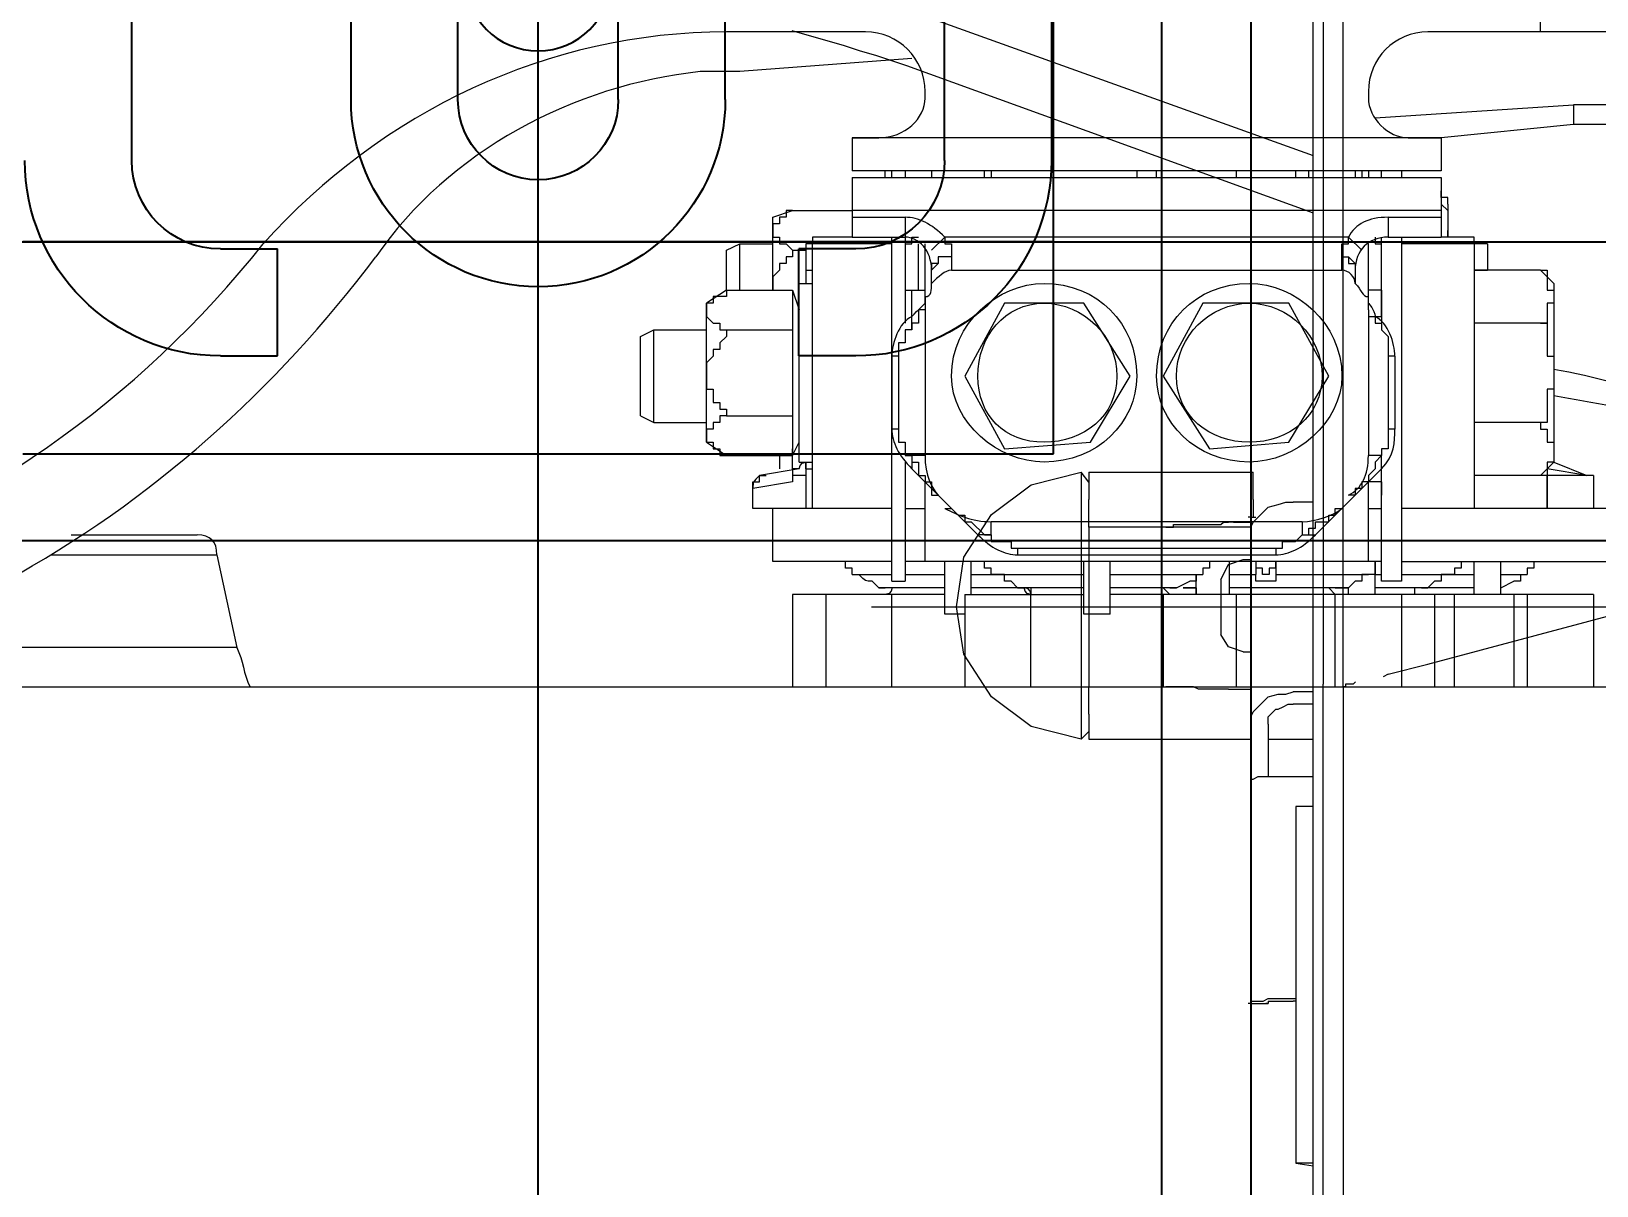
# Model space of a CAD drawing. Header units: millimetres. Extents: x 25083 to 52777, y 24772 to 45779.
# Drawn here: x 38530.2 to 38618, y 33949.8 to 34014.5 of the extents above; entities that cross this region are included whole.
import ezdxf

# ---------------------------------------------------------------- set-up
doc = ezdxf.new("R2010")
doc.units = ezdxf.units.MM
doc.layers.add('小车', color=7, linetype='Continuous')
doc.styles.get("Standard").update_dxf_attribs({"font": ''})
doc.styles.get('Standard').set_extended_font_data('SimSun')
doc.dimstyles.new('ISO-25', dxfattribs={"dimtxt": 2.5, "dimasz": 2.5, "dimexe": 1.25, "dimexo": 0.625, "dimtad": 1, "dimtxsty": 'Standard', "dimcen": 2.5, "dimadec": 0, "dimazin": 0, "dimtfac": 1, "dimtmove": 0, "dimatfit": 3, "dimfxl": 1, "dimarcsym": 0})

# ---------------------------------------------------------------- blocks, each defined once
blk = doc.blocks.new('A$C6E4F4F8B')
for p, q in [((0, 70), (197.2, 70)), ((135.1, 63.918), (135.1, 6.083)), ((157.046, 63.805), (139.673, 63.805)), ((139.673, 57.805), (157.046, 57.805)), ((128.7, 52.832), (128.7, 49.634)), ((134.7, 52.832), (134.7, 49.634)), ((128.7, 49.634), (134.7, 49.634)), ((143.083, 45.5), (157.046, 45.5)), ((143.083, 39.5), (157.046, 39.5)), ((143.083, 30.5), (157.046, 30.5)), ((143.083, 24.5), (157.046, 24.5)), ((128.7, 17.168), (128.7, 20.366)), ((128.7, 20.366), (134.7, 20.366)), ((134.7, 17.168), (134.7, 20.366)), ((139.673, 12.195), (157.046, 12.195))]:
    blk.add_line(p, q)
at = {"color": 1}
for p in [(123.2, 63.918), (133.2, 63.918)]:
    blk.add_line(p, (173.2, 63.918), dxfattribs=at)
at = {"color": 6, "ltscale": 15}
blk.add_line((123.2, 6.083), (123.2, 63.918), dxfattribs=at)
blk.add_circle((149.918, 35), 4.1, dxfattribs=at)
blk.add_circle((149.918, 35), 4.1, dxfattribs=at)
for centre, radius, start, end in [((139.673, 52.832), 10.973, 90, 180), ((139.673, 52.832), 4.973, 90, 180), ((143.083, 35), 4.5, 90, 270), ((139.673, 17.168), 10.973, 180, 270), ((139.673, 17.168), 4.973, 180, 270)]:
    blk.add_arc(centre, radius, start, end)
at = {"ltscale": 15}
blk.add_arc((143.083, 35), 10.5, 90, 270, dxfattribs=at)
blk = doc.blocks.new('*D925')
at = {"color": 0, "lineweight": -2}
for p, q in [((29677.862, 34881.662), (29677.862, 32448.293)), ((40733.017, 34757.645), (40733.017, 32448.293)), ((29680.362, 32449.543), (40730.517, 32449.543))]:
    blk.add_line(p, q, dxfattribs=at)
at = {"color": 0}
for points in [[(29680.362, 32449.96), (29680.362, 32449.127), (29677.862, 32449.543)], [(40730.517, 32449.127), (40730.517, 32449.96), (40733.017, 32449.543)]]:
    blk.add_solid(points, dxfattribs=at)
at = {"layer": 'DEFPOINTS', "color": 0}
for p in [(29677.862, 34882.287), (40733.017, 34758.27), (40733.017, 32449.543)]:
    blk.add_point(p, dxfattribs=at)
at = {"color": 0, "insert": (35205.439, 32451.628), "char_height": 2.5, "attachment_point": 5}
blk.add_mtext('11055,15', dxfattribs=at)
blk = doc.blocks.new('zw$D2F4')
at = {"color": 7, "lineweight": 5}
for points in [[(798.422, 841.871), (798.422, 1145.643)], [(800.65, 949.194), (800.65, 1038.32)], [(805.849, 959.592), (805.849, 950.308)], [(806.963, 958.478), (806.963, 951.422)], [(805.849, 950.308), (800.65, 949.194)], [(813.648, 926.541), (813.276, 925.798)], [(813.648, 926.541), (818.104, 926.541)], [(818.104, 926.541), (818.475, 925.798)], [(813.276, 925.798), (813.276, 922.827)], [(813.276, 925.798), (818.475, 925.798)], [(818.475, 925.798), (818.475, 922.827)], [(812.162, 922.827), (811.419, 921.713)], [(812.533, 922.827), (812.162, 922.827), (812.162, 922.456), (811.791, 922.456), (811.791, 922.084), (811.419, 922.084), (811.419, 921.713)], [(812.162, 922.827), (819.961, 922.827)], [(813.648, 921.713), (813.648, 922.084), (813.276, 922.084), (813.276, 922.456), (812.905, 922.456), (812.905, 922.827), (812.533, 922.827)], [(815.876, 922.827), (815.133, 922.827), (815.133, 922.456), (814.39, 922.456), (814.39, 922.084), (814.019, 922.084), (814.019, 921.713), (813.648, 921.713)], [(818.475, 921.713), (818.104, 921.713), (817.733, 922.084), (817.361, 922.084), (817.361, 922.456), (816.99, 922.456), (816.618, 922.827), (815.876, 922.827)], [(819.589, 922.827), (819.218, 922.827), (818.847, 922.456), (818.847, 922.084), (818.475, 922.084), (818.475, 921.713)], [(820.703, 921.713), (820.332, 921.713), (820.332, 922.456), (819.961, 922.456), (819.961, 922.827), (819.589, 922.827)], [(820.703, 921.713), (819.961, 922.827)], [(832.958, 921.342), (832.958, 923.198)], [(811.419, 921.713), (811.419, 917.999)], [(813.648, 921.713), (813.648, 917.999)], [(818.475, 921.713), (818.475, 917.999)], [(820.703, 921.713), (820.703, 917.999)], [(820.703, 921.713), (822.932, 921.713)], [(822.932, 921.713), (823.303, 920.97)], [(835.186, 913.914), (835.186, 921.713)], [(820.703, 920.97), (823.303, 920.97)], [(823.303, 920.97), (823.303, 919.114)], [(833.701, 911.315), (832.958, 920.97)], [(808.449, 912.429), (808.449, 920.228)], [(808.449, 920.228), (809.563, 920.228)], [(808.449, 920.228), (809.563, 920.228)], [(809.934, 917.999), (809.563, 920.228)], [(809.563, 920.228), (809.934, 920.228), (809.934, 919.856), (810.305, 919.856), (810.305, 919.485)], [(810.677, 917.628), (810.305, 919.856)], [(805.478, 912.429), (805.478, 919.114)], [(805.478, 919.114), (808.449, 919.114)], [(820.703, 919.114), (824.788, 919.114)], [(822.932, 917.999), (822.56, 917.999), (822.56, 918.371), (822.189, 918.371), (822.189, 918.742), (821.817, 918.742), (821.446, 919.114), (821.075, 919.114), (820.703, 919.114)], [(824.046, 919.114), (823.674, 919.114), (823.674, 918.742), (823.303, 918.742), (823.303, 918.371), (822.932, 917.999)], [(825.16, 917.999), (825.16, 918.371), (824.788, 918.371), (824.788, 918.742), (824.417, 918.742), (824.417, 919.114), (824.046, 919.114)], [(824.788, 919.114), (825.16, 917.999)], [(803.621, 917.999), (798.422, 917.999)], [(803.621, 909.458), (803.621, 917.999)], [(810.677, 917.257), (810.305, 917.257), (810.305, 917.999), (809.934, 917.999)], [(810.677, 917.628), (810.677, 917.999), (809.934, 917.999)], [(811.419, 918.742), (810.677, 918.742)], [(810.677, 917.999), (811.791, 917.999)], [(811.419, 917.999), (812.162, 917.628)], [(813.648, 917.999), (811.419, 917.999)], [(818.475, 917.999), (813.648, 917.999)], [(820.703, 917.999), (818.475, 917.999)], [(820.703, 917.999), (819.589, 917.628)], [(822.932, 917.999), (822.932, 917.257)], [(825.16, 917.999), (825.16, 914.657)], [(811.048, 917.257), (808.449, 917.257)], [(810.677, 917.257), (808.449, 917.257)], [(810.677, 917.257), (810.677, 916.885)], [(811.048, 917.257), (810.677, 917.257)], [(810.677, 917.257), (811.048, 917.257)], [(811.048, 917.628), (811.048, 916.885)], [(811.048, 917.628), (821.075, 917.628)], [(821.075, 917.628), (821.075, 916.885)], [(823.303, 917.257), (821.075, 917.257)], [(821.817, 917.257), (821.817, 916.885)], [(823.674, 916.885), (823.303, 916.885), (823.303, 917.257)], [(808.449, 912.429), (808.449, 916.885)], [(808.449, 916.885), (823.303, 916.885)], [(823.303, 912.429), (823.303, 916.885)], [(823.674, 914.657), (823.674, 916.885)], [(803.621, 916.143), (798.422, 916.143)], [(804.735, 914.657), (805.106, 914.657), (805.106, 915.029), (805.478, 915.029)], [(804.735, 914.657), (804.735, 912.429)], [(804.735, 914.657), (804.735, 914.286)], [(823.674, 914.657), (823.674, 911.686)], [(827.016, 914.657), (823.674, 914.657)], [(824.788, 914.657), (824.788, 911.686)], [(825.16, 881.606), (825.16, 914.657)], [(827.016, 914.657), (827.016, 881.606)], [(827.388, 881.606), (827.388, 914.657)], [(829.245, 914.657), (827.388, 914.657)], [(829.245, 914.657), (829.245, 913.172)], [(829.245, 881.606), (829.245, 914.657)], [(803.992, 913.172), (804.364, 913.543)], [(803.992, 909.458), (803.992, 913.172)], [(803.992, 909.458), (803.992, 912.8)], [(827.016, 912.8), (827.388, 912.8)], [(798.422, 912.429), (803.621, 912.429)], [(804.364, 912.429), (804.364, 911.686)], [(804.364, 912.429), (823.674, 912.429)], [(812.905, 912.058), (812.162, 912.058), (812.162, 911.686), (811.419, 911.686), (811.419, 911.315)], [(812.905, 912.058), (812.905, 912.429)], [(816.99, 912.429), (812.905, 912.429)], [(816.99, 912.058), (812.905, 912.058)], [(816.99, 912.058), (816.99, 912.429)], [(818.475, 911.315), (818.475, 911.686), (817.733, 911.686), (817.733, 912.058), (816.99, 912.058)], [(827.016, 912.429), (827.388, 912.429)], [(811.048, 911.686), (804.364, 911.686)], [(804.735, 911.686), (804.735, 909.458)], [(805.478, 884.948), (805.478, 911.686)], [(806.963, 907.601), (810.677, 911.315)], [(808.449, 911.686), (808.449, 910.572)], [(811.419, 911.315), (811.048, 911.315), (811.048, 910.944), (810.305, 910.944), (810.305, 910.572), (809.934, 910.572), (809.934, 910.201), (809.191, 910.201), (809.191, 909.83)], [(811.419, 911.315), (811.048, 911.315), (810.677, 911.315)], [(811.419, 911.315), (811.048, 911.315), (810.677, 911.315)], [(811.419, 910.572), (811.419, 911.315)], [(819.589, 910.572), (819.589, 910.944), (818.847, 910.944), (818.847, 911.315), (818.475, 911.315)], [(818.475, 911.315), (819.218, 911.315)], [(823.674, 911.686), (818.847, 911.686)], [(819.218, 911.315), (820.703, 911.315)], [(820.703, 911.315), (820.703, 910.572)], [(823.303, 911.686), (823.303, 911.315), (823.674, 911.315), (823.674, 910.944)], [(824.788, 911.686), (823.674, 911.686)], [(827.388, 911.686), (827.016, 911.686)], [(805.478, 910.572), (809.934, 910.572)], [(819.589, 910.572), (811.419, 910.572)], [(819.961, 910.572), (823.303, 910.572)], [(820.703, 910.944), (823.303, 910.944)], [(822.56, 909.087), (822.56, 909.83), (822.189, 909.83), (822.189, 910.201), (821.817, 910.201)], [(822.56, 909.087), (822.56, 909.83), (822.189, 909.83), (821.817, 910.201)], [(823.674, 909.458), (822.932, 910.201)], [(827.388, 910.201), (827.016, 910.201)], [(831.473, 910.572), (831.844, 910.572)], [(802.507, 908.344), (802.507, 909.458)], [(802.507, 909.458), (805.478, 909.458)], [(808.449, 909.458), (808.449, 909.087), (808.077, 908.715), (808.077, 908.344), (807.706, 908.344), (807.706, 907.973), (806.963, 907.23), (806.963, 906.859)], [(823.674, 909.458), (823.303, 909.458), (823.303, 909.087), (822.56, 909.087)], [(823.674, 886.805), (823.674, 909.458)], [(803.621, 908.344), (798.422, 908.344)], [(803.621, 908.344), (803.621, 901.66)], [(815.876, 908.344), (811.791, 906.116)], [(819.961, 906.116), (815.876, 908.344)], [(821.817, 909.087), (821.817, 887.177)], [(822.56, 909.087), (821.817, 909.087)], [(803.621, 907.973), (805.478, 907.973)], [(803.992, 901.66), (803.992, 907.973)], [(803.992, 905.002), (803.992, 907.973)], [(804.735, 907.973), (804.735, 901.66)], [(806.963, 906.859), (806.963, 907.601)], [(806.963, 906.859), (806.963, 907.601)], [(804.735, 906.487), (804.735, 906.859), (805.106, 906.859), (805.106, 907.23), (805.478, 907.23)], [(806.963, 906.859), (806.592, 906.859), (806.592, 905.745), (806.22, 905.745), (806.22, 905.373)], [(806.963, 906.859), (807.706, 906.859)], [(807.706, 889.405), (807.706, 906.859)], [(827.388, 906.859), (827.016, 906.859)], [(827.388, 906.859), (827.388, 907.23)], [(803.992, 905.373), (804.364, 905.745)], [(811.791, 906.116), (812.162, 901.288)], [(819.961, 901.66), (819.961, 906.116)], [(803.992, 901.66), (803.992, 905.002)], [(805.849, 905.373), (805.849, 890.89)], [(806.22, 905.373), (805.849, 905.373)], [(806.22, 905.373), (806.22, 890.89)], [(798.422, 904.631), (803.621, 904.631)], [(827.388, 903.516), (827.016, 903.516)], [(802.507, 900.174), (802.507, 901.66)], [(802.507, 901.66), (805.478, 901.66)], [(812.162, 901.288), (815.876, 899.06)], [(815.876, 899.06), (819.961, 901.66)], [(802.507, 900.174), (805.478, 900.174)], [(803.621, 873.065), (803.621, 900.174)], [(803.992, 896.461), (803.992, 900.174)], [(803.992, 896.832), (803.992, 900.174)], [(804.735, 900.174), (804.735, 894.975)], [(803.621, 897.203), (798.422, 897.203)], [(815.876, 897.203), (811.791, 894.604)], [(819.961, 894.975), (815.876, 897.203)], [(803.992, 896.461), (804.364, 895.718)], [(803.992, 895.347), (803.992, 896.089)], [(803.621, 895.347), (804.735, 895.347)], [(804.735, 895.347), (804.735, 894.975)], [(805.478, 894.604), (805.106, 894.604), (805.106, 894.975), (804.735, 894.975)], [(811.791, 894.604), (812.162, 890.148)], [(819.961, 890.148), (819.961, 894.975)], [(803.621, 893.49), (805.478, 893.49)], [(803.992, 886.805), (803.992, 893.49)], [(803.992, 886.805), (803.992, 893.49)], [(804.735, 893.49), (804.735, 892.004)], [(803.621, 893.118), (798.422, 893.118)], [(827.388, 893.118), (827.016, 893.118)], [(804.735, 890.89), (804.364, 890.89), (804.364, 891.633), (804.364, 892.004), (804.735, 892.004)], [(805.478, 892.004), (804.735, 892.004)], [(805.106, 890.89), (805.106, 891.262), (804.735, 891.262), (804.735, 891.633), (805.106, 891.633), (805.106, 892.004)], [(805.478, 892.004), (805.106, 892.004)], [(804.735, 890.89), (804.735, 885.691)], [(805.478, 890.89), (804.735, 890.89)], [(805.106, 890.89), (805.478, 890.89)], [(806.22, 890.89), (805.849, 890.89)], [(806.22, 890.89), (806.22, 890.519), (806.592, 890.519), (806.592, 889.776), (806.963, 889.405)], [(812.162, 890.148), (815.876, 887.919)], [(815.876, 887.919), (819.961, 890.148)], [(807.706, 889.405), (806.963, 889.405)], [(806.963, 889.405), (806.963, 889.033), (807.334, 889.033), (807.334, 888.662), (807.706, 888.662), (807.706, 887.919), (808.077, 887.919), (808.077, 887.548), (808.449, 887.548), (808.449, 887.177)], [(806.963, 889.405), (806.963, 888.662)], [(806.963, 889.405), (806.963, 888.662)], [(827.388, 889.776), (827.016, 889.776)], [(827.388, 889.033), (827.388, 889.776)], [(810.677, 884.948), (806.963, 888.662)], [(798.422, 887.548), (803.621, 887.548)], [(803.621, 886.805), (803.992, 886.805)], [(803.992, 886.805), (804.364, 886.434)], [(811.419, 884.948), (811.048, 885.32), (810.677, 885.32), (810.305, 885.691), (809.934, 885.691), (809.934, 886.063), (809.563, 886.063), (809.563, 886.434), (809.191, 886.434), (809.191, 886.805)], [(821.817, 887.177), (822.56, 887.177)], [(822.56, 887.177), (822.56, 886.805), (822.189, 886.434), (821.817, 886.434)], [(822.56, 887.177), (822.56, 886.805), (822.189, 886.805), (822.189, 886.434), (821.817, 886.434)], [(822.56, 887.177), (823.303, 887.177), (823.303, 886.805), (823.674, 886.805)], [(823.674, 886.805), (822.932, 886.063)], [(827.388, 886.434), (827.016, 886.434)], [(805.478, 885.32), (804.735, 885.32), (804.735, 885.691)], [(805.478, 885.691), (809.934, 885.691)], [(808.449, 885.691), (808.449, 884.948)], [(809.934, 884.948), (809.934, 885.691)], [(811.419, 884.948), (811.419, 885.691)], [(819.589, 885.691), (811.419, 885.691)], [(819.589, 885.691), (819.218, 885.691), (819.218, 885.32), (818.847, 885.32), (818.847, 884.948), (818.475, 884.948)], [(819.961, 885.691), (823.303, 885.691)], [(820.703, 884.948), (820.703, 885.691)], [(827.388, 886.063), (827.016, 886.063)], [(827.388, 885.691), (827.016, 885.691)], [(831.844, 885.691), (831.473, 885.691)], [(803.621, 885.32), (805.478, 885.32)], [(803.992, 879.749), (803.992, 885.32)], [(803.992, 879.749), (803.992, 885.32)], [(804.364, 883.834), (804.364, 884.948)], [(804.364, 884.948), (810.677, 884.948)], [(804.735, 885.32), (804.735, 884.948)], [(808.449, 884.948), (809.191, 884.948)], [(809.934, 884.948), (809.191, 884.948)], [(810.677, 884.948), (811.419, 884.948)], [(810.677, 884.948), (811.419, 884.948)], [(812.905, 884.577), (811.791, 884.577), (811.791, 884.948), (811.419, 884.948)], [(818.475, 884.948), (818.104, 884.577), (816.99, 884.577)], [(819.218, 885.32), (819.218, 884.948), (818.475, 884.948)], [(819.218, 884.948), (823.674, 884.948)], [(820.703, 884.948), (819.218, 884.948)], [(823.674, 885.32), (823.303, 885.32), (823.303, 884.948)], [(827.016, 884.948), (827.388, 884.948)], [(830.359, 885.32), (831.101, 874.179)], [(803.621, 883.834), (798.422, 883.834)], [(823.674, 883.834), (804.364, 883.834)], [(804.735, 883.834), (804.735, 879.749)], [(805.478, 883.834), (805.478, 872.322)], [(808.449, 879.749), (808.449, 883.834)], [(808.449, 872.322), (808.449, 883.834)], [(812.905, 884.206), (812.905, 884.577)], [(816.99, 884.577), (812.905, 884.577)], [(816.99, 884.206), (812.905, 884.206)], [(816.99, 884.206), (816.99, 884.577)], [(823.303, 879.749), (823.303, 883.834)], [(823.674, 884.577), (823.674, 881.606)], [(824.788, 884.577), (823.674, 884.577)], [(824.788, 884.577), (824.788, 881.606)], [(827.388, 883.834), (827.016, 883.834)], [(829.245, 883.463), (829.245, 881.606)], [(803.621, 881.978), (798.422, 881.978)], [(803.992, 882.349), (804.364, 881.978)], [(835.186, 823.303), (835.186, 882.349)], [(805.478, 880.492), (805.106, 880.492), (805.106, 880.864), (804.735, 880.864), (804.735, 881.235)], [(827.016, 881.606), (823.674, 881.606)], [(823.674, 879.749), (823.674, 881.606)], [(825.531, 881.235), (823.674, 881.235)], [(826.274, 881.606), (825.531, 881.606), (825.16, 881.235), (824.046, 881.235)], [(825.531, 881.235), (825.902, 881.235)], [(825.902, 881.235), (825.902, 881.606), (826.274, 881.606)], [(829.245, 881.606), (827.388, 881.606)], [(829.987, 874.179), (829.245, 881.606)], [(798.422, 880.864), (803.621, 880.864)], [(803.621, 879.749), (805.478, 879.749)], [(823.303, 879.749), (808.449, 879.749)], [(810.305, 876.036), (810.305, 879.749)], [(813.276, 876.036), (813.276, 879.749)], [(818.847, 876.036), (818.847, 879.749)], [(821.817, 879.749), (821.817, 879.007)], [(821.817, 876.036), (821.817, 879.749)], [(823.303, 879.007), (823.303, 879.749), (823.674, 879.749)], [(823.303, 879.007), (821.817, 879.007)], [(803.621, 878.264), (805.478, 878.264)], [(803.992, 878.264), (804.364, 877.521)], [(804.735, 878.264), (804.735, 876.779)], [(803.621, 877.521), (798.422, 877.521)], [(803.621, 876.779), (798.422, 876.779)], [(804.735, 877.15), (804.735, 876.779)], [(805.478, 876.407), (805.106, 876.407), (805.106, 876.779), (804.735, 876.779)], [(811.048, 875.293), (810.305, 876.036)], [(811.791, 875.293), (811.048, 875.293), (811.048, 875.665), (810.305, 875.665), (810.305, 876.036)], [(813.276, 876.036), (812.905, 876.036), (812.905, 875.665), (812.162, 875.665), (812.162, 875.293), (811.791, 875.293)], [(815.876, 875.293), (815.133, 875.293), (815.133, 875.665), (813.276, 875.665), (813.276, 876.036)], [(818.847, 876.036), (818.847, 875.665), (816.99, 875.665), (816.99, 875.293), (815.876, 875.293)], [(820.332, 875.293), (819.961, 875.293), (819.961, 875.665), (818.847, 875.665), (818.847, 876.036)], [(821.817, 876.036), (821.817, 875.665), (820.703, 875.665), (820.703, 875.293), (820.332, 875.293)], [(821.075, 875.293), (821.817, 876.036)], [(835.186, 876.036), (901.288, 876.036)], [(808.449, 875.665), (810.305, 875.665)], [(810.305, 875.665), (808.449, 875.665)], [(810.305, 873.065), (810.305, 875.665)], [(810.305, 873.436), (810.677, 875.665)], [(811.048, 875.293), (810.305, 873.436)], [(821.075, 875.293), (811.048, 875.293)], [(831.101, 874.179), (829.987, 874.179)], [(803.621, 873.065), (798.422, 873.065)], [(810.305, 873.065), (808.449, 873.065)]]:
    blk.add_lwpolyline(points, dxfattribs=at)
for points in [[(804.364, 974.446), (808.077, 964.048), (814.39, 954.764), (823.303, 947.708)], [(804.364, 962.191), (808.82, 954.021), (815.133, 946.965), (822.56, 941.395)], [(805.849, 950.308), (806.592, 950.308), (806.963, 950.679), (806.963, 951.422)], [(800.65, 949.194), (799.907, 948.822), (799.165, 948.822), (798.422, 948.451)], [(835.186, 921.713), (835.186, 931.74), (830.73, 941.024), (823.303, 947.708)], [(832.958, 923.198), (832.216, 930.254), (828.502, 937.31), (822.56, 941.395)], [(832.958, 920.97), (832.958, 920.97), (832.958, 920.97), (832.958, 921.342)], [(810.305, 919.856), (809.934, 920.228), (809.934, 920.228), (809.563, 920.228)], [(810.305, 919.856), (809.934, 920.228), (809.934, 920.228), (809.563, 920.228)], [(810.305, 919.856), (810.305, 919.856), (810.305, 919.856), (810.305, 919.856)], [(820.703, 919.114), (820.703, 919.114), (820.703, 919.114), (820.703, 919.114)], [(810.677, 917.628), (810.677, 917.628), (811.048, 917.628), (811.048, 917.257)], [(811.048, 917.257), (811.048, 917.257), (811.048, 917.257), (810.677, 917.257)], [(804.364, 913.543), (804.364, 913.914), (804.364, 913.914), (804.735, 914.286)], [(804.735, 914.286), (804.735, 914.286), (804.735, 914.286), (804.735, 914.286)], [(831.844, 910.572), (833.701, 910.572), (835.186, 912.058), (835.186, 913.914)], [(803.992, 912.429), (803.992, 912.429), (803.621, 912.429), (803.621, 912.8)], [(803.992, 913.172), (803.992, 913.172), (803.992, 912.8), (803.992, 912.8)], [(829.245, 913.172), (829.245, 911.686), (830.359, 910.572), (831.473, 910.572)], [(812.905, 912.429), (812.162, 912.429), (811.419, 912.058), (810.677, 911.315)], [(819.218, 911.315), (818.847, 912.058), (817.733, 912.429), (816.99, 912.429)], [(810.677, 911.315), (810.677, 911.315), (810.677, 911.315), (810.677, 911.315)], [(810.677, 911.315), (810.677, 911.315), (810.677, 911.315), (810.677, 911.315)], [(819.218, 911.315), (819.589, 910.944), (819.961, 910.572), (819.961, 910.572)], [(820.703, 911.686), (820.703, 911.686), (820.703, 911.686), (820.703, 911.315)], [(821.817, 910.201), (822.932, 910.201), (823.674, 910.944), (823.674, 911.686)], [(823.674, 909.458), (824.417, 910.201), (824.788, 910.944), (824.788, 911.686)], [(811.419, 910.572), (810.305, 910.572), (809.563, 910.201), (809.191, 909.83)], [(820.332, 910.572), (819.961, 910.572), (819.961, 910.572), (819.589, 910.572)], [(820.332, 910.572), (820.332, 910.201), (820.703, 910.201), (821.075, 910.201)], [(821.075, 910.201), (821.446, 910.201), (821.817, 910.201), (821.817, 910.201)], [(821.817, 909.087), (821.817, 909.458), (821.446, 909.83), (821.075, 910.201)], [(821.817, 910.201), (821.817, 910.201), (821.817, 910.201), (821.817, 910.201)], [(808.449, 909.458), (808.077, 908.715), (807.706, 907.973), (807.706, 906.859)], [(806.963, 907.601), (806.22, 906.859), (805.849, 906.116), (805.849, 905.373)], [(806.963, 907.601), (806.963, 907.601), (806.963, 907.601), (806.963, 907.601)], [(806.963, 907.601), (806.963, 907.601), (806.963, 907.601), (806.963, 907.601)], [(827.016, 907.23), (827.016, 907.23), (827.016, 907.23), (827.388, 907.23)], [(827.016, 907.23), (827.016, 907.23), (827.016, 907.23), (827.016, 907.23)], [(804.364, 906.116), (804.735, 906.116), (804.735, 906.116), (804.735, 906.116)], [(804.364, 906.116), (804.364, 906.116), (804.364, 906.116), (804.364, 906.116)], [(804.364, 906.116), (804.364, 906.116), (804.364, 906.116), (804.364, 906.116)], [(804.364, 905.745), (804.364, 905.745), (804.364, 905.745), (804.364, 906.116)], [(804.364, 906.116), (804.364, 906.116), (804.364, 906.116), (804.364, 906.116)], [(804.364, 906.116), (804.364, 906.116), (804.364, 906.116), (804.364, 906.116)], [(804.364, 906.116), (804.364, 906.116), (804.364, 906.116), (804.364, 906.116)], [(804.364, 906.116), (804.364, 906.116), (804.364, 906.116), (804.364, 906.116)], [(804.364, 906.116), (804.364, 906.116), (804.364, 906.116), (804.364, 906.116)], [(804.364, 906.116), (804.364, 906.116), (804.364, 906.116), (804.364, 906.116)], [(804.364, 905.745), (804.364, 905.745), (804.364, 905.745), (804.364, 905.745)], [(804.735, 906.116), (804.735, 906.487), (804.735, 906.487), (804.735, 906.487)], [(804.735, 906.487), (804.735, 906.487), (804.735, 906.487), (804.735, 906.487)], [(804.735, 906.487), (804.735, 906.487), (804.735, 906.487), (804.735, 906.487)], [(803.621, 904.631), (803.621, 904.631), (803.992, 904.631), (803.992, 905.002)], [(803.621, 904.631), (803.621, 905.002), (803.992, 905.002), (803.992, 905.002)], [(803.992, 905.373), (803.992, 905.373), (803.992, 905.002), (803.992, 905.002)], [(803.992, 904.631), (803.992, 904.631), (803.621, 904.631), (803.621, 904.631)], [(827.388, 898.689), (827.388, 898.689), (827.016, 898.689), (827.016, 898.689)], [(803.621, 896.832), (803.621, 896.832), (803.992, 897.203), (803.992, 897.203)], [(827.016, 897.575), (827.016, 897.575), (827.388, 897.575), (827.388, 897.575)], [(803.992, 896.832), (803.992, 896.461), (803.992, 896.461), (803.992, 896.461)], [(803.992, 896.089), (803.992, 895.718), (803.992, 895.718), (803.992, 895.347)], [(803.992, 895.347), (803.621, 895.347), (803.621, 895.347), (803.621, 895.347)], [(804.364, 895.718), (804.364, 895.718), (804.364, 895.718), (804.364, 895.718)], [(804.364, 895.347), (804.364, 895.718), (804.364, 895.718), (804.364, 895.718)], [(804.364, 895.718), (804.364, 895.718), (804.364, 895.718), (804.364, 895.718)], [(804.735, 895.347), (804.735, 895.347), (804.364, 895.347), (804.364, 895.347)], [(804.364, 895.347), (804.364, 895.347), (804.364, 895.347), (804.364, 895.347)], [(804.735, 895.347), (804.735, 895.347), (804.735, 895.347), (804.735, 895.347)], [(805.849, 890.89), (805.849, 890.148), (806.22, 889.405), (806.963, 888.662)], [(807.706, 889.405), (807.706, 888.662), (808.077, 887.548), (808.449, 887.177)], [(827.016, 889.405), (827.016, 889.033), (827.016, 889.033), (827.016, 889.033)], [(827.016, 889.033), (827.016, 889.033), (827.016, 889.033), (827.388, 889.033)], [(806.963, 888.662), (806.963, 888.662), (806.963, 888.662), (806.963, 888.662)], [(806.963, 888.662), (806.963, 888.662), (806.963, 888.662), (806.963, 888.662)], [(803.621, 887.548), (803.621, 887.548), (803.992, 887.919), (803.992, 887.919)], [(803.992, 887.548), (803.992, 887.177), (803.992, 887.177), (803.992, 886.805)], [(804.364, 886.434), (804.364, 886.434), (804.364, 886.434), (804.364, 886.434)], [(804.364, 886.063), (804.364, 886.063), (804.364, 886.434), (804.364, 886.434)], [(804.364, 886.434), (804.364, 886.434), (804.364, 886.434), (804.364, 886.434)], [(809.191, 886.805), (809.563, 886.063), (810.305, 885.691), (811.419, 885.691)], [(821.075, 886.434), (820.703, 886.063), (820.332, 886.063), (820.332, 885.691)], [(821.075, 886.434), (821.446, 886.434), (821.817, 886.805), (821.817, 887.177)], [(821.817, 886.434), (821.817, 886.434), (821.446, 886.434), (821.075, 886.434)], [(823.674, 884.577), (823.674, 885.691), (822.932, 886.434), (821.817, 886.434)], [(821.817, 886.434), (821.817, 886.434), (821.817, 886.434), (821.817, 886.434)], [(824.788, 884.577), (824.788, 885.691), (824.417, 886.434), (823.674, 886.805)], [(804.735, 886.063), (804.735, 886.063), (804.364, 886.063), (804.364, 886.063)], [(804.364, 886.063), (804.364, 886.063), (804.364, 886.063), (804.364, 886.063)], [(804.735, 885.691), (804.735, 886.063), (804.735, 886.063), (804.735, 886.063)], [(819.961, 885.691), (819.961, 885.691), (819.589, 885.32), (819.218, 885.32)], [(819.589, 885.691), (819.961, 885.691), (819.961, 885.691), (820.332, 885.691)], [(831.473, 885.691), (830.359, 885.691), (829.245, 884.577), (829.245, 883.463)], [(835.186, 882.349), (835.186, 884.206), (833.701, 885.691), (831.844, 885.691)], [(810.677, 884.948), (811.419, 884.206), (812.162, 884.206), (812.905, 884.206)], [(810.677, 884.948), (810.677, 884.948), (810.677, 884.948), (810.677, 884.948)], [(810.677, 884.948), (810.677, 884.948), (810.677, 884.948), (810.677, 884.948)], [(816.99, 884.206), (817.733, 884.206), (818.847, 884.577), (819.218, 885.32)], [(820.703, 884.948), (820.703, 884.948), (820.703, 884.948), (820.703, 884.948)], [(803.621, 883.092), (803.621, 883.092), (803.992, 883.092), (803.992, 883.092)], [(803.992, 882.72), (803.992, 882.72), (803.992, 882.349), (803.992, 882.349)], [(804.364, 881.606), (804.364, 881.978), (804.364, 881.978), (804.364, 881.978)], [(804.735, 881.606), (804.735, 881.606), (804.364, 881.606), (804.364, 881.606)], [(804.364, 881.606), (804.364, 881.606), (804.364, 881.606), (804.364, 881.606)], [(804.364, 881.606), (804.364, 881.606), (804.364, 881.606), (804.364, 881.606)], [(804.364, 881.606), (804.364, 881.606), (804.364, 881.606), (804.364, 881.606)], [(804.735, 881.235), (804.735, 881.235), (804.735, 881.235), (804.735, 881.606)], [(823.674, 881.235), (824.046, 881.235), (824.046, 881.235), (824.046, 881.235)], [(803.992, 878.264), (803.992, 878.264), (803.992, 878.264), (803.992, 878.264)], [(804.364, 877.521), (804.364, 877.521), (804.364, 877.521), (804.364, 877.521)], [(804.364, 877.521), (804.364, 877.521), (804.364, 877.521), (804.364, 877.521)], [(804.364, 877.15), (804.364, 877.15), (804.364, 877.521), (804.364, 877.521)], [(804.364, 877.521), (804.364, 877.521), (804.364, 877.521), (804.364, 877.521)], [(804.735, 877.15), (804.735, 877.15), (804.364, 877.15), (804.364, 877.15)], [(804.735, 877.15), (804.735, 877.15), (804.735, 877.15), (804.735, 877.15)], [(813.276, 868.609), (814.019, 870.837), (814.39, 873.065), (814.762, 875.293)], [(814.39, 868.237), (815.133, 870.465), (815.876, 873.065), (816.247, 875.293)], [(829.987, 871.58), (829.987, 872.322), (829.987, 873.065), (829.987, 874.179)], [(831.101, 871.58), (831.101, 872.322), (831.101, 873.436), (831.101, 874.179)], [(810.305, 873.065), (810.305, 873.065), (810.305, 873.436), (810.305, 873.436)]]:
    blk.add_open_spline(points, degree=3, dxfattribs=at)
for points in [[(815.876, 909.087), (813.276, 909.087), (811.048, 906.487), (811.048, 903.888), (811.048, 900.917), (813.276, 898.689), (815.876, 898.689), (818.847, 898.689), (821.075, 900.917), (821.075, 903.888), (821.075, 906.487), (818.847, 909.087), (815.876, 909.087)], [(815.876, 907.601), (813.648, 907.601), (812.162, 906.116), (812.162, 903.888), (812.162, 901.66), (813.648, 899.803), (815.876, 899.803), (818.104, 899.803), (819.961, 901.66), (819.961, 903.888), (819.961, 906.116), (818.104, 907.601), (815.876, 907.601)], [(815.876, 897.575), (813.276, 897.575), (811.048, 895.347), (811.048, 892.376), (811.048, 889.776), (813.276, 887.177), (815.876, 887.177), (818.847, 887.177), (821.075, 889.776), (821.075, 892.376), (821.075, 895.347), (818.847, 897.575), (815.876, 897.575)], [(815.876, 896.461), (813.648, 896.461), (812.162, 894.604), (812.162, 892.376), (812.162, 890.148), (813.648, 888.291), (815.876, 888.291), (818.104, 888.291), (819.961, 890.148), (819.961, 892.376), (819.961, 894.604), (818.104, 896.461), (815.876, 896.461)]]:
    blk.add_open_spline(points, degree=3, knots=[0, 0, 0, 0, 1, 1, 1, 2, 2, 2, 3, 3, 3, 4, 4, 4, 4], dxfattribs=at)
blk = doc.blocks.new('A$C1A4175F5')
at = {"layer": '小车', "color": 7, "lineweight": 0}
for points in [[(990.679, 773.421), (990.679, 898.288)], [(991.798, 897.868), (991.798, 773.561)], [(992.358, 773.421), (992.358, 895.768)], [(1021.615, 810.237), (1020.635, 809.957), (1019.656, 809.677), (1018.676, 809.397), (1017.836, 809.117)], [(1014.196, 811.077), (992.358, 803.238)], [(1017.836, 809.117), (1016.856, 808.837), (1016.016, 808.557), (1015.176, 808.277)], [(1015.176, 808.277), (992.358, 800.018)], [(1004.957, 785.459), (995.718, 785.459)], [(995.718, 783.92), (995.718, 785.459)], [(1004.957, 784.899), (1005.377, 785.459)], [(1004.957, 785.459), (1004.957, 783.92)], [(1005.377, 785.459), (1005.377, 770.481)], [(1005.377, 770.481), (1008.177, 771.181), (1010.417, 772.861), (1011.956, 775.24), (1012.376, 777.9), (1011.956, 780.7), (1010.417, 783.08), (1008.177, 784.759), (1005.377, 785.459)], [(992.358, 783.78), (993.478, 783.78)], [(995.858, 782.1), (995.858, 782.38), (995.718, 782.66), (995.438, 782.94), (995.158, 783.22), (994.878, 783.5), (994.318, 783.64), (993.898, 783.78), (993.478, 783.78)], [(995.718, 783.92), (995.718, 782.94)], [(1004.957, 782.38), (1004.957, 783.92)], [(995.858, 782.94), (995.578, 782.94)], [(995.858, 782.94), (995.578, 782.94)], [(995.858, 782.94), (995.998, 782.94)], [(995.858, 782.8), (995.858, 782.94)], [(995.858, 782.8), (995.858, 782.66)], [(995.858, 782.1), (995.858, 782.66)], [(996.838, 782.66), (996.698, 782.66), (996.558, 782.66), (996.418, 782.66), (996.278, 782.66), (996.138, 782.66), (995.998, 782.66), (995.858, 782.66)], [(995.858, 782.38), (1004.957, 782.38)], [(995.858, 771.321), (995.858, 782.1)], [(996.838, 782.66), (997.118, 782.66)], [(997.398, 782.66), (997.258, 782.66), (997.118, 782.66)], [(1000.618, 782.38), (1000.478, 782.38), (1000.338, 782.38), (1000.198, 782.38), (1000.198, 782.52), (1000.058, 782.52), (999.918, 782.52), (999.778, 782.52), (999.638, 782.52), (999.498, 782.52), (999.358, 782.52), (999.218, 782.52), (999.078, 782.52), (998.798, 782.52), (998.658, 782.52), (998.518, 782.52), (998.378, 782.52), (998.238, 782.52), (998.098, 782.52), (997.818, 782.52), (997.678, 782.52), (997.538, 782.52), (997.398, 782.66)], [(1004.957, 782.38), (1004.957, 773.421)], [(996.278, 780.56), (995.858, 780.56)], [(997.538, 779.44), (997.118, 780.28), (996.278, 780.56)], [(997.538, 779.44), (997.538, 776.36)], [(985.919, 774.681), (973.88, 777.9)], [(996.278, 775.38), (997.118, 775.66), (997.538, 776.36)], [(996.278, 775.38), (995.858, 775.38)], [(988.159, 774.121), (985.919, 774.681)], [(988.159, 774.121), (988.439, 773.981)], [(989.979, 773.701), (990.119, 773.561), (990.259, 773.561), (990.399, 773.561), (990.539, 773.561), (990.539, 773.421), (990.679, 773.421)], [(990.679, 773.421), (990.679, 691.809)], [(991.798, 232.376), (991.798, 773.561)], [(992.358, 232.516), (992.358, 773.421)], [(992.358, 773.141), (993.478, 773.141)], [(995.858, 771.321), (995.858, 771.741), (995.718, 772.021), (995.438, 772.301), (995.158, 772.581), (994.878, 772.861), (994.318, 773.001), (993.898, 773.001), (993.478, 773.141)], [(1004.957, 773.421), (995.858, 773.421)], [(997.118, 773.281), (995.858, 773.281)], [(997.118, 773.281), (997.258, 773.281), (997.398, 773.281), (997.538, 773.281), (997.678, 773.281), (997.818, 773.281), (998.098, 773.281), (998.238, 773.281), (998.378, 773.281), (998.518, 773.281), (998.658, 773.281), (998.798, 773.281), (999.078, 773.421), (999.218, 773.421), (999.358, 773.421), (999.498, 773.421), (999.638, 773.421), (999.778, 773.421), (999.918, 773.421), (1000.058, 773.421), (1000.198, 773.421), (1000.338, 773.421), (1000.478, 773.421), (1000.618, 773.421)], [(1004.957, 771.881), (1004.957, 773.421)], [(992.358, 772.441), (993.478, 772.441)], [(994.878, 771.321), (994.878, 771.601), (994.878, 771.741), (994.738, 771.881), (994.458, 772.161), (994.318, 772.161), (994.038, 772.301), (993.758, 772.441), (993.478, 772.441)], [(994.878, 771.321), (994.878, 769.781)], [(995.858, 769.781), (995.858, 771.321)], [(1004.957, 771.881), (1004.957, 770.481)], [(994.878, 770.481), (992.358, 770.481)], [(1004.957, 770.481), (995.858, 770.481)], [(1004.957, 770.901), (1005.377, 770.481)], [(994.878, 769.781), (994.878, 768.381)], [(995.858, 768.241), (995.858, 769.781)], [(993.478, 768.381), (992.358, 768.381)], [(995.858, 768.241), (995.718, 768.241), (995.438, 768.381), (995.158, 768.381), (994.878, 768.381), (994.318, 768.381), (993.898, 768.381), (993.478, 768.381)], [(995.858, 755.782), (995.858, 768.241)], [(992.358, 766.701), (993.338, 766.701)], [(993.338, 766.701), (993.338, 746.683)], [(993.478, 755.922), (993.338, 755.922)], [(993.338, 755.782), (993.478, 755.782)], [(995.858, 755.782), (995.718, 755.782), (995.438, 755.782), (995.158, 755.782), (994.878, 755.922), (994.318, 755.922), (993.898, 755.922), (993.478, 755.922)], [(994.878, 755.782), (994.738, 755.782), (994.458, 755.782), (994.318, 755.782), (994.038, 755.782), (993.758, 755.782), (993.478, 755.782)], [(994.878, 755.782), (994.878, 755.642)], [(994.878, 755.642), (995.018, 755.642)], [(995.858, 755.642), (994.878, 755.642)], [(995.858, 755.642), (995.858, 755.782)], [(995.858, 755.642), (995.998, 755.642)], [(992.358, 746.683), (993.338, 746.683)], [(993.338, 746.683), (992.358, 746.543)]]:
    blk.add_lwpolyline(points, dxfattribs=at)
at = {"layer": '小车', "color": 1, "lineweight": 0}
for points in [[(977.38, 777.9), (931.885, 777.9)], [(1004.957, 777.9), (977.38, 777.9)], [(1017.136, 777.9), (1004.957, 777.9)]]:
    blk.add_lwpolyline(points, dxfattribs=at)
blk = doc.blocks.new('zw$50CE')
blk.add_blockref('zw$D2F4', (22.01, 103.569))
at = {"layer": '小车', "ltscale": 10, "xscale": -1, "rotation": 270}
blk.add_blockref('A$C1A4175F5', (47.032, 0), dxfattribs=at)

msp = doc.modelspace()

# ---------------------------------------------------------------- linework, layer by layer
msp.add_line((38558.63, 33290.649), (38558.63, 34123.983))
at = {"ltscale": 15}
msp.add_line((29782.964, 34002.733), (40674.281, 34002.733), dxfattribs=at)
at = {"color": 1, "ltscale": 15}
msp.add_line((29782.964, 33985.983), (40674.281, 33985.983), dxfattribs=at)
at = {"ltscale": 15}
msp.add_lwpolyline([(38518.63, 33273.983), (38518.63, 34140.649), (38598.63, 34140.649), (38598.63, 33273.983)], close=True, dxfattribs=at)

# ---------------------------------------------------------------- block references
at = {"rotation": 90}
msp.add_blockref('zw$50CE', (39594.481, 33157.316), dxfattribs=at)
at = {"xscale": -1, "rotation": 269.9999999999999}
msp.add_blockref('A$C6E4F4F8B', (38523.63, 33867.633), dxfattribs=at)

# ---------------------------------------------------------------- dimensions: what is measured, and where the dimension line sits
dim = msp.add_linear_dim(base=(40733.0166, 32449.5434), p1=(29677.8617, 34882.2868), p2=(40733.0166, 34758.2702), dimstyle='ISO-25')
dim.commit()
dim.dimension.update_dxf_attribs({"geometry": '*D925', "text_midpoint": (35205.4391, 32449.5434), "dimtype": 160})

doc.saveas('drawing.dxf')
